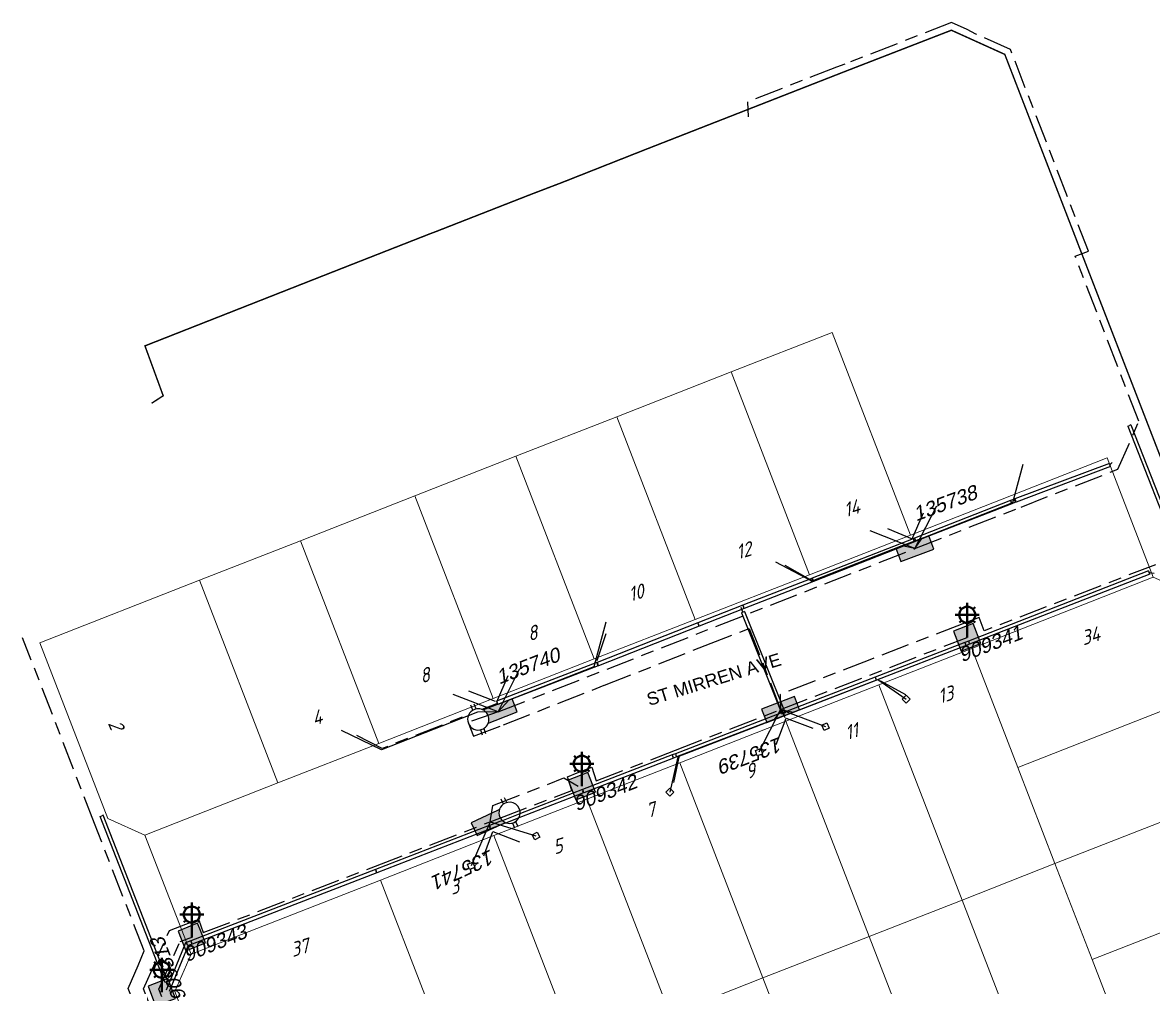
# Model space of a CAD drawing. Header units: metres. Extents: x 310412 to 311596, y 6269899 to 6270937.
# Drawn here: x 310439 to 310597.6, y 6270498.5 to 6270633.9 of the extents above; entities that cross this region are included whole.
import ezdxf
from ezdxf.enums import TextEntityAlignment as Align

# ---------------------------------------------------------------- set-up
doc = ezdxf.new("R2010")
doc.units = ezdxf.units.M
doc.linetypes.add('Cable Exist UG', pattern=[8.2, 4, -1.2, 1.8, -1.2])
doc.layers.get('0').update_dxf_attribs({"color": 6})
doc.layers.add('Cadastre Land Parcels_SP_EXT', color=9, linetype='Continuous', lineweight=5)
doc.layers.add('Cadastre Roads_SP_EXT', color=9, linetype='Continuous', lineweight=5)
for name, color, linetype in [('Duct_SP_EXT', 7, 'Continuous'), ('Equip_LV_EXT', 7, 'Continuous'), ('Equip_SP_SL_EXT', 7, 'Continuous'), ('Mains_LV_EXT', 7, 'Continuous'), ('Notes_HV_MISC', 7, 'Continuous'), ('Notes_LV_MISC', 7, 'Continuous'), ('Services_SP_EXT', 7, 'Continuous'), ('SupportsUG_SP_LV_EXT', 7, 'Continuous'), ('SupportsUG_SP_LV_SL_EXT', 7, 'Continuous'), ('Trench_SP_EXT', 7, 'Continuous')]:
    doc.layers.add(name, color=color, linetype=linetype)
doc.styles.add('ARIAL', font='arial.ttf', dxfattribs={"height": 2})
doc.styles.add('COLUMN_LABEL', font='arial.ttf')
doc.styles.add('iecARIAL', font='arial.ttf', dxfattribs={"height": 2})
doc.styles.add('ISOCP ITALIC', font='isocp.shx', dxfattribs={"oblique": 20})
doc.styles.add('POLE_LABEL', font='arial.ttf')
doc.styles.get("Standard").update_dxf_attribs({"font": 'arial.ttf'})

# ---------------------------------------------------------------- blocks, each defined once
blk = doc.blocks.new('COLUMN_EXT')
blk.add_hatch(color=256).paths.add_polyline_path([(-1.49, 1.48), (-1.49, -1.49), (1.48, -1.49), (1.48, 1.48)])
blk.add_lwpolyline([(-1.49, -1.49), (1.48, -1.49), (1.48, 1.48), (-1.49, 1.48)], close=True)
at = {"style": 'COLUMN_LABEL', "oblique": 15, "flags": 8}
blk.add_attdef('ASSET_NUM', text='', height=2, rotation=180, dxfattribs=at).set_placement((2, 2), align=Align.MIDDLE_LEFT)
at = {"flags": 9}
for tag, style, p in [('STRUCTURE_PLANT_NUMBER', 'POLE_LABEL', (1.81, 0.03)), ('STREET_CODE', 'COLUMN_LABEL', (1.81, -0.2))]:
    blk.add_attdef(tag, text='', height=0.2, dxfattribs=dict(at, style=style)).set_placement(p, align=Align.MIDDLE_LEFT)
for tag, p in [('COLUMN_TYPE', (1.81, -0.4)), ('OWNED_BY', (1.81, -0.6)), ('STATE', (1.81, -0.8)), ('USAGE', (1.81, -1)), ('STREETNAME', (1.81, -1.6)), ('LEGEND', (1.81, -1.2)), ('LOCATION', (1.81, -1.4)), ('SUBURB', (1.81, -1.8)), ('NOTES', (1.81, -2))]:
    blk.add_attdef(tag, text='', height=0.2, dxfattribs=at).set_placement(p, align=Align.MIDDLE_LEFT)
at = {"flags": 1}
blk.add_attdef('Z', (1.81, -2.35), '', height=0.2, dxfattribs=at)
blk = doc.blocks.new('PILLAR_EXT')
blk.add_hatch(color=256).paths.add_polyline_path([(-2.475, 0.99), (-2.475, -0.99), (2.475, -0.99), (2.475, 0.99)])
blk.add_lwpolyline([(-2.475, -0.99), (2.475, -0.99), (2.475, 0.99), (-2.475, 0.99)], close=True)
at = {"style": 'ARIAL', "oblique": 15, "flags": 8}
blk.add_attdef('ASSET_NUM', (1.5, 3.5), '', height=2, dxfattribs=at)
for tag, p, flags in [('OWNED_BY', (0, -0.2), 9), ('STATE', (0, -0.4), 9), ('SUPPORT_TYPE', (0, -0.6), 9), ('USAGE', (0, -0.8), 9), ('LEGEND', (0, -1), 9), ('LOCATION', (0, -1.2), 9), ('NOTES', (0, -1.4), 9), ('PARENT', (0, -1.6), 9), ('STREETNAME', (0, -1.8), 9), ('SUBURB', (0, -2), 1)]:
    blk.add_attdef(tag, p, '', height=0.2, dxfattribs=dict(flags=flags))
blk = doc.blocks.new('SL_LANTERN_EXT')
at = {"lineweight": 40}
for p, q in [((0, 1.97), (0, 6.47)), ((-1.46, 5.68), (-1.06, 5.28)), ((1.46, 5.68), (1.06, 5.28)), ((-2.25, 4.22), (2.25, 4.22)), ((-1.46, 2.76), (-1.06, 3.16)), ((0, 0), (0, 2.72)), ((1.46, 2.76), (1.06, 3.16))]:
    blk.add_line(p, q, dxfattribs=at)
blk.add_circle((0, 4.22), 1.5, dxfattribs=at)
at = {"style": 'iecARIAL', "flags": 9}
blk.add_attdef('ASSET_NUM', (1.5, 1.5), '', height=2.5, dxfattribs=at)
for tag, p, height, flags in [('OPERATING_VOLTAGE', (0.98, -1.65), 0.2, 9), ('ORIENTATION', (0.98, -1.85), 0.2, 9), ('OWNED_BY', (0.98, -2.05), 0.2, 9), ('STATE', (0.98, -2.25), 0.2, 9), ('CONSTRUCTED_VOLTAGE', (0.98, -0.65), 0.2, 9), ('CONTROL_TYPE', (0.98, -0.85), 0.2, 9), ('LANTERN_PURPOSE', (0.98, -1.05), 0.2, 9), ('LANTERN_TYPE', (0.98, -1.25), 0.2, 9), ('NO_PHASES', (0.98, -1.45), 0.2, 9), ('LNUMBER', (2.18, -3.25), 2.5, 8), ('USAGE', (0.98, -2.45), 0.2, 9), ('CEXIST', (0.98, -2.65), 0.2, 9), ('CNEW', (0.98, -2.85), 0.2, 9), ('CNUMBER', (0.98, -3.05), 0.2, 9), ('CREMOVE', (0.98, -3.25), 0.2, 9), ('CREPLACE', (0.98, -3.45), 0.2, 9), ('LKINGHEIGHT', (0.98, -3.65), 0.2, 9), ('LBRACKET', (0.98, -3.85), 0.2, 9), ('LBRACKETVOCAB', (0.98, -4.05), 0.2, 9), ('LCATEGORY', (0.98, -4.25), 0.2, 9), ('LCHARGE1', (0.98, -4.45), 0.2, 9), ('LCHARGE1PERCENT', (0.98, -4.65), 0.2, 9), ('LCHARGE2', (0.98, -4.85), 0.2, 9), ('LCHARGE2PERCENT', (0.98, -5.05), 0.2, 9), ('LCHARGE3', (0.98, -5.25), 0.2, 9), ('LCHARGE3PERCENT', (0.98, -5.45), 0.2, 9), ('LEXIST', (0.98, -5.65), 0.2, 9), ('LLAMP', (0.98, -5.85), 0.2, 9), ('LLAMPVOCAB', (0.98, -6.05), 0.2, 9), ('LMAST', (0.98, -6.25), 0.2, 9), ('LMASTVOCAB', (0.98, -6.45), 0.2, 9), ('LNEW', (0.98, -6.65), 0.2, 9), ('LANTNUMBER', (0.98, -6.85), 0.2, 9), ('LOUTREACH', (0.98, -7.25), 0.2, 9), ('LOUTREACHVOCAB', (0.98, -7.45), 0.2, 9), ('LRATECODE', (0.98, -7.65), 0.2, 9), ('LREMOVE', (0.98, -7.85), 0.2, 9), ('LREPLACE', (0.98, -8.05), 0.2, 9), ('LTYPE', (0.98, -8.25), 0.2, 9), ('LTYPEVOCAB', (0.98, -8.45), 0.2, 9), ('LEGEND', (0.98, -8.65), 0.2, 9), ('STREETNAME', (0.98, -9.25), 0.2, 9), ('SUBURB', (0.98, -9.45), 0.2, 1), ('LOCATION', (0.98, -8.85), 0.2, 9), ('NOTES', (0.98, -9.05), 0.2, 9)]:
    blk.add_attdef(tag, p, '', height=height, dxfattribs=dict(flags=flags))
blk = doc.blocks.new('CCP_EXT')
at = {"flags": 9}
for tag, p in [('LIFE_SUPPORT', (0, -1.6)), ('STATE', (0, -1.8)), ('NOTES', (0, -2))]:
    blk.add_attdef(tag, text='', height=0.2, dxfattribs=at).set_placement(p, align=Align.MIDDLE_LEFT)
blk.add_wipeout([(0, 0.57), (0.57, 0), (0, -0.57), (-0.57, 0)])
blk.add_lwpolyline([(-0.57, 0), (0, 0.57), (0.57, 0), (0, -0.57), (-0.57, 0)])
at = {"flags": 1}
blk.add_attdef('Z', (0, 0), '', height=0.2, dxfattribs=at)
at = {"flags": 9}
for tag, p in [('CCP_TYPE', (0, 0)), ('CONSTRUCTED_VOLTAGE', (0, -0.2)), ('OPERATING_VOLTAGE', (0, -0.6)), ('ORIENTATION', (0, -0.8)), ('OWNED_BY', (0, -1)), ('NO_PHASES', (0, -0.4)), ('USAGE', (0, -1.2)), ('LEGEND', (0, -1.4))]:
    blk.add_attdef(tag, text='', height=0.2, dxfattribs=at).set_placement(p, align=Align.MIDDLE_LEFT)
blk = doc.blocks.new('LV_UG_LINKS_OPEN_EXT')
for p, q in [((-0.25, 1.47), (-0.25, 2.22)), ((0.25, 1.47), (0.25, 2.22)), ((-0.25, -1.47), (-0.25, -2.22)), ((0.25, -1.47), (0.25, -2.22))]:
    blk.add_line(p, q)
at = {"flags": 9}
for tag, p in [('ACTUAL_STATUS', (0, 0)), ('CONSTRUCTED_VOLTAGE', (0, -0.2)), ('OPERATING_VOLTAGE', (0, -0.6)), ('ORIENTATION', (0, -0.8)), ('STATE', (0, -1)), ('SWITCH_TYPE', (0, -1.2)), ('NO_PHASES', (0, -0.4)), ('USAGE', (0, -1.4)), ('NOTES', (0, -1.6))]:
    blk.add_attdef(tag, text='', height=0.2, dxfattribs=at).set_placement(p, align=Align.MIDDLE_LEFT)
at = {"flags": 1}
blk.add_attdef('Z', (0, 0), '', height=0.2, dxfattribs=at)
blk.add_wipeout([(-0.25, 1.47), (-0.43, 1.43), (-0.61, 1.36), (-0.77, 1.28), (-0.93, 1.17), (-1.07, 1.05), (-1.19, 0.9), (-1.29, 0.75), (-1.38, 0.58), (-1.44, 0.4), (-1.48, 0.22), (-1.49, 0.03), (-1.49, -0.16), (-1.45, -0.34), (-1.4, -0.52), (-1.32, -0.69), (-1.23, -0.85), (-1.11, -1), (-0.98, -1.13), (-0.83, -1.24), (-0.66, -1.34), (-0.49, -1.41), (-0.31, -1.46), (-0.13, -1.49), (0.06, -1.49), (0.25, -1.47), (0.43, -1.43), (0.61, -1.36), (0.77, -1.28), (0.93, -1.17), (1.07, -1.05), (1.19, -0.9), (1.29, -0.75), (1.38, -0.58), (1.44, -0.4), (1.48, -0.22), (1.49, -0.03), (1.49, 0.16), (1.45, 0.34), (1.4, 0.52), (1.32, 0.69), (1.23, 0.85), (1.11, 1), (0.98, 1.13), (0.83, 1.24), (0.66, 1.34), (0.49, 1.41), (0.31, 1.46), (0.13, 1.49), (-0.06, 1.49)])
blk.add_lwpolyline([(0, -1.49, 1), (0, 1.49, 1)], format="xyb", close=True)

msp = doc.modelspace()

# ---------------------------------------------------------------- linework, layer by layer
at = {"layer": 'Cadastre Land Parcels_SP_EXT', "linetype": 'Continuous'}
for points in [[(310563.52, 6270561.98), (310552.53, 6270590.42), (310538.36, 6270584.87), (310549.35, 6270556.42), (310563.52, 6270561.98)], [(310549.35, 6270556.42), (310538.36, 6270584.87), (310522.33, 6270578.58), (310533.32, 6270550.14), (310549.35, 6270556.42)], [(310533.32, 6270550.14), (310522.33, 6270578.58), (310508.16, 6270573.03), (310519.15, 6270544.59), (310533.32, 6270550.14)], [(310519.15, 6270544.59), (310508.16, 6270573.03), (310493.99, 6270567.48), (310504.98, 6270539.03), (310519.15, 6270544.59)], [(310504.98, 6270539.03), (310493.99, 6270567.48), (310477.96, 6270561.19), (310488.95, 6270532.75), (310504.98, 6270539.03)], [(310488.95, 6270532.75), (310477.96, 6270561.19), (310463.8, 6270555.64), (310474.78, 6270527.2), (310488.95, 6270532.75)], [(310474.78, 6270527.2), (310463.8, 6270555.64), (310441.4, 6270546.86), (310450.94, 6270522.18), (310456.12, 6270519.88), (310474.78, 6270527.2)], [(310607.77, 6270540.8), (310602.76, 6270553.77), (310597.58, 6270556.07), (310572.12, 6270546.08), (310578.58, 6270529.36), (310607.77, 6270540.8)], [(310583.79, 6270515.87), (310578.58, 6270529.36), (310572.12, 6270546.08), (310559.08, 6270540.98), (310570.76, 6270510.76), (310583.79, 6270515.87)], [(310570.76, 6270510.76), (310559.08, 6270540.98), (310546.05, 6270535.87), (310557.72, 6270505.66), (310570.76, 6270510.76)], [(310612.98, 6270527.31), (310607.77, 6270540.8), (310578.58, 6270529.36), (310583.79, 6270515.87), (310612.98, 6270527.31)], [(310557.72, 6270505.66), (310546.05, 6270535.87), (310531.16, 6270530.03), (310542.83, 6270499.82), (310557.72, 6270505.66)], [(310542.83, 6270499.82), (310531.16, 6270530.03), (310518.13, 6270524.92), (310529.8, 6270494.71), (310542.83, 6270499.82)], [(310618.19, 6270513.83), (310612.98, 6270527.31), (310583.79, 6270515.87), (310589, 6270502.39), (310618.19, 6270513.83)], [(310529.8, 6270494.71), (310518.13, 6270524.92), (310505.09, 6270519.82), (310516.76, 6270489.6), (310529.8, 6270494.71)], [(310516.76, 6270489.6), (310505.09, 6270519.82), (310489.17, 6270513.57), (310495.39, 6270497.46), (310500.84, 6270483.36), (310516.76, 6270489.6)], [(310595.46, 6270485.66), (310589, 6270502.39), (310583.79, 6270515.87), (310570.76, 6270510.76), (310582.43, 6270480.55), (310595.46, 6270485.66)], [(310495.39, 6270497.46), (310489.17, 6270513.57), (310462.59, 6270503.16), (310460.32, 6270497.94), (310465.1, 6270485.59), (310495.39, 6270497.46)], [(310620.93, 6270495.64), (310623.2, 6270500.86), (310618.19, 6270513.83), (310589, 6270502.39), (310595.46, 6270485.66), (310620.93, 6270495.64)], [(310582.43, 6270480.55), (310570.76, 6270510.76), (310557.72, 6270505.66), (310569.4, 6270475.44), (310582.43, 6270480.55)], [(310569.4, 6270475.44), (310557.72, 6270505.66), (310542.83, 6270499.82), (310554.5, 6270469.61), (310569.4, 6270475.44)], [(310554.5, 6270469.61), (310542.83, 6270499.82), (310529.8, 6270494.71), (310541.47, 6270464.5), (310554.5, 6270469.61)]]:
    msp.add_lwpolyline(points, close=True, dxfattribs=at)
at = {"layer": 'Duct_SP_EXT'}
for p, q in [((310594.01, 6270577.28), (310594.23, 6270577.36)), ((310594.01, 6270577.28), (310602.54, 6270555.43)), ((310594.45, 6270577.45), (310594.23, 6270577.36)), ((310594.45, 6270577.45), (310602.99, 6270555.6)), ((310591.43, 6270572.04), (310578.16, 6270567.06)), ((310591.43, 6270572.04), (310591.51, 6270571.82)), ((310591.59, 6270571.59), (310578.33, 6270566.61)), ((310591.59, 6270571.59), (310591.51, 6270571.82)), ((310577.55, 6270566.83), (310564.1, 6270561.55)), ((310577.73, 6270566.38), (310564.27, 6270561.11)), ((310577.56, 6270566.83), (310577.55, 6270566.83)), ((310577.55, 6270566.83), (310577.64, 6270566.61)), ((310578.07, 6270567.03), (310577.56, 6270566.83)), ((310577.56, 6270566.83), (310577.64, 6270566.61)), ((310577.73, 6270566.38), (310577.64, 6270566.61)), ((310577.73, 6270566.38), (310577.64, 6270566.61)), ((310578.24, 6270566.58), (310577.73, 6270566.38)), ((310577.73, 6270566.38), (310577.73, 6270566.38)), ((310578.16, 6270567.06), (310578.07, 6270567.03)), ((310578.07, 6270567.03), (310578.15, 6270566.8)), ((310578.24, 6270566.58), (310578.15, 6270566.8)), ((310578.16, 6270567.06), (310578.25, 6270566.84)), ((310578.16, 6270567.06), (310578.25, 6270566.84)), ((310578.33, 6270566.62), (310578.24, 6270566.58)), ((310578.33, 6270566.62), (310578.25, 6270566.84)), ((310578.33, 6270566.61), (310578.25, 6270566.84)), ((310563.9, 6270561.47), (310549.73, 6270555.92)), ((310564.07, 6270561.03), (310549.9, 6270555.47)), ((310564.1, 6270561.55), (310563.9, 6270561.47)), ((310563.9, 6270561.47), (310563.99, 6270561.25)), ((310564.07, 6270561.03), (310563.99, 6270561.25)), ((310564.27, 6270561.1), (310564.07, 6270561.03)), ((310564.1, 6270561.55), (310564.19, 6270561.33)), ((310564.1, 6270561.55), (310564.19, 6270561.33)), ((310564.27, 6270561.1), (310564.19, 6270561.33)), ((310564.27, 6270561.11), (310564.19, 6270561.33)), ((310596.91, 6270556.94), (310571.65, 6270547.1)), ((310597.09, 6270556.49), (310571.82, 6270546.66)), ((310596.91, 6270556.94), (310597, 6270556.71)), ((310597.09, 6270556.49), (310597, 6270556.71)), ((310549.52, 6270555.84), (310539.99, 6270552.12)), ((310549.69, 6270555.39), (310540.17, 6270551.67)), ((310549.73, 6270555.92), (310549.52, 6270555.84)), ((310549.52, 6270555.84), (310549.61, 6270555.62)), ((310549.52, 6270555.84), (310549.61, 6270555.62)), ((310549.69, 6270555.39), (310549.61, 6270555.62)), ((310549.69, 6270555.39), (310549.61, 6270555.62)), ((310549.9, 6270555.47), (310549.69, 6270555.39)), ((310549.73, 6270555.92), (310549.82, 6270555.7)), ((310549.9, 6270555.47), (310549.82, 6270555.7)), ((310539.99, 6270552.12), (310533.7, 6270549.64)), ((310540.17, 6270551.68), (310533.88, 6270549.19)), ((310539.99, 6270552.12), (310540.08, 6270551.9)), ((310539.99, 6270552.12), (310540.08, 6270551.9)), ((310540.17, 6270551.68), (310540.08, 6270551.9)), ((310540.17, 6270551.67), (310540.08, 6270551.9)), ((310539.8, 6270551.07), (310540.02, 6270551.16)), ((310539.8, 6270551.07), (310545.48, 6270536.87)), ((310540.25, 6270551.25), (310540.02, 6270551.16)), ((310540.25, 6270551.25), (310545.92, 6270537.05)), ((310533.7, 6270549.64), (310519.58, 6270544.1)), ((310533.88, 6270549.19), (310519.75, 6270543.65)), ((310533.7, 6270549.64), (310533.79, 6270549.42)), ((310533.88, 6270549.19), (310533.79, 6270549.42)), ((310571.16, 6270546.92), (310558.59, 6270542.05)), ((310571.65, 6270547.1), (310571.16, 6270546.92)), ((310571.16, 6270546.92), (310571.25, 6270546.69)), ((310571.16, 6270546.92), (310571.25, 6270546.69)), ((310571.34, 6270546.47), (310571.25, 6270546.69)), ((310571.34, 6270546.47), (310571.25, 6270546.69)), ((310571.82, 6270546.66), (310571.34, 6270546.47)), ((310571.65, 6270547.1), (310571.74, 6270546.88)), ((310571.82, 6270546.66), (310571.74, 6270546.88)), ((310571.34, 6270546.47), (310558.76, 6270541.61)), ((310519.58, 6270544.1), (310519.53, 6270544.08)), ((310519.53, 6270544.08), (310519.62, 6270543.86)), ((310519.58, 6270544.1), (310519.67, 6270543.88)), ((310519.58, 6270544.1), (310519.67, 6270543.88)), ((310519.71, 6270543.64), (310519.62, 6270543.86)), ((310519.75, 6270543.65), (310519.67, 6270543.88)), ((310519.75, 6270543.65), (310519.67, 6270543.88)), ((310519.75, 6270543.65), (310519.71, 6270543.64)), ((310558.58, 6270542.05), (310545.62, 6270537.04)), ((310558.58, 6270542.05), (310558.67, 6270541.83)), ((310558.59, 6270542.05), (310558.58, 6270542.05)), ((310558.58, 6270542.05), (310558.67, 6270541.83)), ((310558.59, 6270542.05), (310558.68, 6270541.83)), ((310558.75, 6270541.6), (310558.67, 6270541.83)), ((310558.75, 6270541.6), (310558.67, 6270541.83)), ((310558.76, 6270541.61), (310558.68, 6270541.83)), ((310558.76, 6270541.61), (310558.75, 6270541.6)), ((310545.66, 6270537.11), (310545.74, 6270536.88)), ((310545.48, 6270536.87), (310545.7, 6270536.96)), ((310545.62, 6270537.04), (310545.71, 6270536.82)), ((310545.92, 6270537.05), (310545.7, 6270536.96)), ((310545.79, 6270536.59), (310545.71, 6270536.82)), ((310545.83, 6270536.66), (310545.74, 6270536.88)), ((310530.54, 6270531.3), (310530.1, 6270531.13)), ((310530.1, 6270531.13), (310530.19, 6270530.91)), ((310530.1, 6270531.13), (310530.19, 6270530.91)), ((310530.27, 6270530.68), (310530.19, 6270530.91)), ((310530.27, 6270530.68), (310530.19, 6270530.91)), ((310530.72, 6270530.85), (310530.27, 6270530.68)), ((310530.54, 6270531.3), (310530.63, 6270531.08)), ((310530.72, 6270530.85), (310530.63, 6270531.08)), ((310517.52, 6270526.27), (310517.49, 6270526.25)), ((310517.49, 6270526.25), (310517.57, 6270526.03)), ((310517.52, 6270526.27), (310517.61, 6270526.04)), ((310517.52, 6270526.27), (310517.61, 6270526.04)), ((310517.66, 6270525.81), (310517.57, 6270526.03)), ((310517.69, 6270525.82), (310517.61, 6270526.04)), ((310517.69, 6270525.82), (310517.61, 6270526.04)), ((310517.69, 6270525.82), (310517.66, 6270525.81)), ((310449.83, 6270522.5), (310450.06, 6270522.58)), ((310458.91, 6270499.21), (310449.83, 6270522.5)), ((310450.28, 6270522.67), (310450.06, 6270522.58)), ((310459.36, 6270499.38), (310450.28, 6270522.67)), ((310488.47, 6270515.04), (310462.57, 6270505.02)), ((310488.47, 6270515.04), (310488.55, 6270514.81)), ((310488.64, 6270514.59), (310462.74, 6270504.57)), ((310488.64, 6270514.59), (310488.55, 6270514.81)), ((310461.82, 6270504.73), (310459.09, 6270498.12)), ((310462.18, 6270504.36), (310459.54, 6270497.93)), ((310462.57, 6270505.02), (310461.82, 6270504.73)), ((310461.82, 6270504.73), (310462, 6270504.55)), ((310462.18, 6270504.36), (310462, 6270504.55)), ((310462.74, 6270504.57), (310462.18, 6270504.36)), ((310462.57, 6270505.02), (310462.65, 6270504.8)), ((310462.57, 6270505.02), (310462.65, 6270504.8)), ((310462.74, 6270504.57), (310462.65, 6270504.8)), ((310462.74, 6270504.57), (310462.65, 6270504.8)), ((310458.91, 6270499.21), (310459.14, 6270499.3)), ((310459.36, 6270499.38), (310459.14, 6270499.3))]:
    msp.add_line(p, q, dxfattribs=at)
at = {"layer": 'Mains_LV_EXT', "linetype": 'Cable Exist UG'}
for points in [[(310564.13, 6270560.08), (310579.04, 6270565.91), (310579.04, 6270565.91), (310592.62, 6270571.23), (310595.57, 6270577.95), (310586.61, 6270601.13), (310588.49, 6270601.8), (310588.49, 6270601.8), (310577.56, 6270630.12), (310572.71, 6270632.3), (310571.46, 6270632.93), (310571.46, 6270632.93), (310569.29, 6270633.9), (310554.29, 6270628.09), (310553.15, 6270627.64), (310553.15, 6270627.64), (310540.68, 6270622.79), (310540.76, 6270620.67)], [(310468.45, 6270471.51), (310464.27, 6270471.24), (310464.27, 6270471.24), (310459.42, 6270483.76), (310457.43, 6270489.33), (310457.43, 6270489.33), (310453.77, 6270498.34), (310455.19, 6270501.55), (310456.01, 6270503.61), (310456.01, 6270503.61), (310449.07, 6270521.49), (310438.97, 6270547.56)]]:
    msp.add_lwpolyline(points, dxfattribs=at)
at = {"layer": 'Notes_LV_MISC', "linetype": 'Cable Exist UG'}
msp.add_lwpolyline([(310458.51, 6270497.18), (310458.1, 6270498.24), (310461.06, 6270504.93), (310462.83, 6270505.61)], dxfattribs=at)
at = {"layer": 'Services_SP_EXT'}
for points in [[(310564.13, 6270560.08), (310565.15, 6270561.55), (310565.15, 6270561.55), (310577.89, 6270566.54), (310579.34, 6270571.92)], [(310564.13, 6270560.08), (310567.24, 6270566.06)], [(310564.13, 6270560.08), (310557.87, 6270562.56)], [(310564.13, 6270560.08), (310562.31, 6270560.45), (310562.31, 6270560.45), (310549.69, 6270555.49), (310544.63, 6270558.17)]]:
    msp.add_lwpolyline(points, dxfattribs=at)
at = {"layer": 'Trench_SP_EXT', "linetype": 'Cable Exist UG'}
for points in [[(310591.51, 6270571.82), (310591.83, 6270572.16)], [(310560.3, 6270562.92), (310563.77, 6270561.44), (310565.43, 6270565.28)], [(310545.9, 6270557.77), (310549.66, 6270555.62)], [(310596.96, 6270556.71), (310597.7, 6270556.62)], [(310540.02, 6270551.16), (310539.77, 6270551.82)], [(310520.77, 6270548.14), (310519.41, 6270544.05)], [(310501.54, 6270540.14), (310505.48, 6270538.59), (310507.16, 6270542.43)], [(310505.45, 6270538.31), (310489.42, 6270532.03), (310485.49, 6270534.03)], [(310545.94, 6270536.33), (310545.53, 6270537.34)], [(310503.65, 6270516.97), (310504.94, 6270520.39), (310509.15, 6270518.76)], [(310459.41, 6270498.76), (310459.14, 6270499.34)]]:
    msp.add_lwpolyline(points, dxfattribs=at)

# ---------------------------------------------------------------- block references
at = {"layer": 'Equip_SP_SL_EXT', "xscale": 0.75, "yscale": 0.75, "zscale": 0.75}
for p in [(310571.48, 6270547.62), (310517.42, 6270526.72), (310462.7, 6270505.56), (310458.5, 6270497.81)]:
    msp.add_blockref('SL_LANTERN_EXT', p, dxfattribs=at)
at = {"layer": 'SupportsUG_SP_LV_EXT'}
ref = msp.add_blockref('PILLAR_EXT', (310564.13, 6270560.08), dxfattribs=dict(at, rotation=20.48275987884333))
ref.add_attrib('ASSET_NUM', '135738', (310564.31, 6270563.88), dxfattribs={"layer": '0', "height": 2, "rotation": 20.4828, "style": 'ARIAL', "oblique": 15})
ref = msp.add_blockref('PILLAR_EXT', (310505.69, 6270537.18), dxfattribs=dict(at, rotation=21.14727459562955))
ref.add_attrib('ASSET_NUM', '135740', (310505.82, 6270540.99), dxfattribs={"layer": '0', "height": 2, "rotation": 21.1473, "style": 'ARIAL', "oblique": 15})
ref = msp.add_blockref('PILLAR_EXT', (310545.31, 6270537.5), dxfattribs=dict(at, rotation=201.1368031212251))
ref.add_attrib('ASSET_NUM', '135739', (310545.17, 6270533.69), dxfattribs={"layer": '0', "height": 2, "rotation": 201.1368, "style": 'ARIAL', "oblique": 15})
ref = msp.add_blockref('PILLAR_EXT', (310504.55, 6270521.74), dxfattribs=dict(at, rotation=204.8120341663694))
ref.add_attrib('ASSET_NUM', '135741', (310504.66, 6270517.93), dxfattribs={"layer": '0', "height": 2, "rotation": 204.812, "style": 'ARIAL', "oblique": 15})
at = {"layer": 'SupportsUG_SP_LV_SL_EXT'}
ref = msp.add_blockref('COLUMN_EXT', (310571.48, 6270547.62), dxfattribs=dict(at, rotation=201.1368483329684))
ref.add_attrib('ASSET_NUM', '909341', dxfattribs={"layer": '0', "height": 2, "rotation": 21.1368, "style": 'COLUMN_LABEL', "oblique": 15}).set_placement((310570.34, 6270545.03), align=Align.MIDDLE_LEFT)
ref = msp.add_blockref('COLUMN_EXT', (310517.42, 6270526.72), dxfattribs=dict(at, rotation=201.1367687970454))
ref.add_attrib('ASSET_NUM', '909342', dxfattribs={"layer": '0', "height": 2, "rotation": 21.1368, "style": 'COLUMN_LABEL', "oblique": 15}).set_placement((310516.28, 6270524.13), align=Align.MIDDLE_LEFT)
ref = msp.add_blockref('COLUMN_EXT', (310462.7, 6270505.56), dxfattribs=dict(at, rotation=202.1518969145719))
ref.add_attrib('ASSET_NUM', '909343', dxfattribs={"layer": '0', "height": 2, "rotation": 22.1519, "style": 'COLUMN_LABEL', "oblique": 15}).set_placement((310461.6, 6270502.95), align=Align.MIDDLE_LEFT)
ref = msp.add_blockref('COLUMN_EXT', (310458.5, 6270497.81), dxfattribs=dict(at, rotation=290.7178121241293))
ref.add_attrib('ASSET_NUM', '909313', dxfattribs={"layer": '0', "height": 2, "rotation": 110.7178, "style": 'COLUMN_LABEL', "oblique": 15}).set_placement((310461.08, 6270496.65), align=Align.MIDDLE_LEFT)

# ---------------------------------------------------------------- texts
at = {"layer": 'Cadastre Land Parcels_SP_EXT', "style": 'ISOCP ITALIC', "oblique": 20}
for s, rotation, p in [('14', 17.1597, (310554.41, 6270564.44)), ('12', 17.1572, (310539.31, 6270558.52)), ('10', 17.1566, (310524.21, 6270552.6)), ('8', 17.1557, (310510.04, 6270547.05)), ('34', 17.1563, (310587.76, 6270546.47)), ('8', 17.1545, (310494.94, 6270541.13)), ('13', 17.1527, (310567.62, 6270538.29)), ('4', 17.1566, (310479.84, 6270535.21)), ('2', 293.5453, (310450.89, 6270535.59)), ('11', 17.157, (310554.59, 6270533.18)), ('9', 17.1547, (310540.63, 6270527.71)), ('7', 17.156, (310526.67, 6270522.24)), ('5', 17.156, (310513.63, 6270517.13)), ('3', 17.1553, (310499.15, 6270511.46)), ('37', 17.1558, (310476.84, 6270502.72))]:
    msp.add_text(s, height=2, rotation=rotation, dxfattribs=at).set_placement(p)
at = {"layer": 'Cadastre Roads_SP_EXT'}
msp.add_text('ST MIRREN AVE', height=1.8, rotation=17.1566, dxfattribs=at).set_placement((310526.86, 6270537.98))

# ---------------------------------------------------------------- next in the draw order: block references
at = {"layer": 'Services_SP_EXT'}
for p in [(310562.92, 6270538.95), (310529.76, 6270525.91)]:
    msp.add_blockref('CCP_EXT', p, dxfattribs=at)
for p, rotation in [((310551.6, 6270535.1), 159.1368030132013), ((310542.27, 6270531.5), 63.13680304334063), ((310510.98, 6270519.75), 162.8120339384966), ((310501.9, 6270515.56), 66.81203421164332)]:
    msp.add_blockref('CCP_EXT', p, dxfattribs=dict(at, rotation=rotation))

# ---------------------------------------------------------------- next in the draw order: linework, layer by layer
at = {"layer": 'Cadastre Roads_SP_EXT', "linetype": 'Continuous'}
msp.add_lwpolyline([(310489.17, 6270513.57), (310505.09, 6270519.82), (310518.13, 6270524.92), (310531.16, 6270530.03), (310546.05, 6270535.87), (310559.08, 6270540.98), (310572.12, 6270546.08), (310597.58, 6270556.07), (310591.12, 6270572.8), (310577.68, 6270567.53), (310563.52, 6270561.98), (310549.35, 6270556.42), (310533.32, 6270550.14), (310519.15, 6270544.59), (310504.98, 6270539.03), (310488.95, 6270532.75), (310474.78, 6270527.2), (310456.12, 6270519.88), (310462.59, 6270503.16), (310489.17, 6270513.57)], close=True, dxfattribs=at)
at = {"layer": 'Duct_SP_EXT'}
for p, q in [((310558.75, 6270541.6), (310545.79, 6270536.59)), ((310545.66, 6270537.11), (310530.54, 6270531.3)), ((310545.83, 6270536.66), (310530.72, 6270530.85)), ((310530.1, 6270531.13), (310517.52, 6270526.27)), ((310530.27, 6270530.68), (310517.69, 6270525.82))]:
    msp.add_line(p, q, dxfattribs=at)
at = {"layer": 'Mains_LV_EXT', "linetype": 'Cable Exist UG'}
msp.add_lwpolyline([(310614.79, 6270527.81), (310615.89, 6270531.03), (310615.89, 6270531.03), (310606.68, 6270554.88), (310606, 6270556.67), (310602.47, 6270556.01), (310602.47, 6270556.01), (310597.87, 6270557.82), (310573.84, 6270548.53), (310573.16, 6270550.41), (310573.16, 6270550.41), (310570.86, 6270549.52), (310557.8, 6270544.47), (310545.26, 6270539.62), (310545.31, 6270537.5)], dxfattribs=at)
at = {"layer": 'Notes_LV_MISC', "linetype": 'Cable Exist UG'}
msp.add_lwpolyline([(310545.31, 6270537.5), (310571.48, 6270547.62)], dxfattribs=at)
at = {"layer": 'Services_SP_EXT'}
for points in [[(310545.31, 6270537.5), (310547.13, 6270537.13), (310547.13, 6270537.13), (310558.92, 6270541.69), (310562.92, 6270538.95)], [(310545.46, 6270537.56), (310544.37, 6270536.06), (310544.37, 6270536.06), (310530.9, 6270530.85), (310529.76, 6270525.91)], [(310545.31, 6270537.5), (310542.27, 6270531.5)], [(310545.31, 6270537.5), (310551.6, 6270535.1)]]:
    msp.add_lwpolyline(points, dxfattribs=at)
at = {"layer": 'Trench_SP_EXT', "linetype": 'Cable Exist UG'}
for points in [[(310562.85, 6270539.54), (310558.68, 6270541.83)], [(310544.68, 6270532.58), (310546.08, 6270536.29), (310550.18, 6270534.74)], [(310531.07, 6270531.03), (310530.26, 6270527.26)]]:
    msp.add_lwpolyline(points, dxfattribs=at)

# ---------------------------------------------------------------- next in the draw order: block references
at = {"layer": 'Equip_LV_EXT'}
for p, rotation in [((310502.89, 6270536.11), 21.14727459562955), ((310507.28, 6270523), 204.8120341523738)]:
    msp.add_blockref('LV_UG_LINKS_OPEN_EXT', p, dxfattribs=dict(at, rotation=rotation))

# ---------------------------------------------------------------- next in the draw order: linework, layer by layer
at = {"layer": 'Duct_SP_EXT'}
for p, q in [((310519.53, 6270544.08), (310505.44, 6270538.65)), ((310519.71, 6270543.64), (310505.61, 6270538.2)), ((310505.44, 6270538.65), (310505.53, 6270538.42)), ((310505.61, 6270538.2), (310505.53, 6270538.42)), ((310517.49, 6270526.25), (310504.45, 6270521.21)), ((310517.66, 6270525.81), (310504.62, 6270520.77)), ((310504.45, 6270521.21), (310504.43, 6270521.21)), ((310504.45, 6270521.21), (310504.54, 6270520.99)), ((310504.45, 6270521.21), (310504.54, 6270520.99)), ((310504.43, 6270521.21), (310488.47, 6270515.04)), ((310504.6, 6270520.76), (310488.64, 6270514.59)), ((310504.43, 6270521.21), (310504.51, 6270520.98)), ((310504.6, 6270520.76), (310504.51, 6270520.98)), ((310504.62, 6270520.77), (310504.54, 6270520.99)), ((310504.62, 6270520.77), (310504.54, 6270520.99)), ((310504.62, 6270520.77), (310504.6, 6270520.76))]:
    msp.add_line(p, q, dxfattribs=at)
at = {"layer": 'Mains_LV_EXT', "linetype": 'Cable Exist UG'}
for points in [[(310505.69, 6270537.18), (310564.13, 6270560.08)], [(310505.69, 6270537.18), (310501.49, 6270535.69), (310502.24, 6270533.74), (310502.24, 6270533.74), (310506.41, 6270535.34), (310520.58, 6270540.9), (310534.74, 6270546.47), (310540.91, 6270548.88), (310545.31, 6270537.5)], [(310504.55, 6270521.74), (310505.92, 6270522.27), (310505.92, 6270522.27), (310516, 6270526.15), (310515.41, 6270528.06), (310515.41, 6270528.06), (310516.76, 6270528.6), (310518.81, 6270529.4), (310519.44, 6270527.5), (310519.44, 6270527.5), (310530.54, 6270531.79), (310545.46, 6270537.56)], [(310468.45, 6270471.51), (310465.99, 6270472.35), (310465.99, 6270472.35), (310457.23, 6270494.94), (310456.97, 6270495.62), (310456.97, 6270495.62), (310455.94, 6270498.29), (310459.57, 6270506.49), (310463.66, 6270508.08), (310464.31, 6270506.18), (310464.31, 6270506.18), (310488.46, 6270515.52), (310504.42, 6270521.69)]]:
    msp.add_lwpolyline(points, dxfattribs=at)
at = {"layer": 'Notes_HV_MISC', "linetype": 'Cable Exist UG', "const_width": 0.2}
msp.add_lwpolyline([(310457.07, 6270580.48), (310458.69, 6270581.53), (310456.13, 6270588.53), (310456.13, 6270588.53), (310481.93, 6270598.69), (310482.92, 6270599.08), (310482.92, 6270599.08), (310496.09, 6270604.25), (310496.89, 6270604.55), (310496.89, 6270604.55), (310510.27, 6270609.79), (310514.59, 6270611.44), (310514.59, 6270611.44), (310526.3, 6270616.07), (310554.64, 6270627.16), (310554.64, 6270627.16), (310569.26, 6270632.83), (310576.75, 6270629.44), (310586.67, 6270603.76), (310587.14, 6270602.53), (310587.14, 6270602.53), (310614.69, 6270531.34)], dxfattribs=at)
at = {"layer": 'Notes_LV_MISC', "linetype": 'Cable Exist UG'}
msp.add_lwpolyline([(310504.55, 6270521.74), (310504.94, 6270524.04), (310504.94, 6270524.04), (310514.91, 6270527.89), (310516.9, 6270526.75)], dxfattribs=at)
at = {"layer": 'Services_SP_EXT'}
for points in [[(310505.69, 6270537.18), (310507.23, 6270538.86), (310507.23, 6270538.86), (310519.15, 6270543.52), (310520.85, 6270549.79)], [(310505.69, 6270537.18), (310508.71, 6270543.23)], [(310505.69, 6270537.18), (310499.39, 6270539.61)], [(310505.69, 6270537.18), (310502.77, 6270537.14), (310502.77, 6270537.14), (310489.31, 6270531.83), (310483.72, 6270534.53)], [(310504.55, 6270521.74), (310501.9, 6270515.56)], [(310504.55, 6270521.74), (310510.98, 6270519.75)]]:
    msp.add_lwpolyline(points, dxfattribs=at)

doc.saveas('drawing.dxf')
